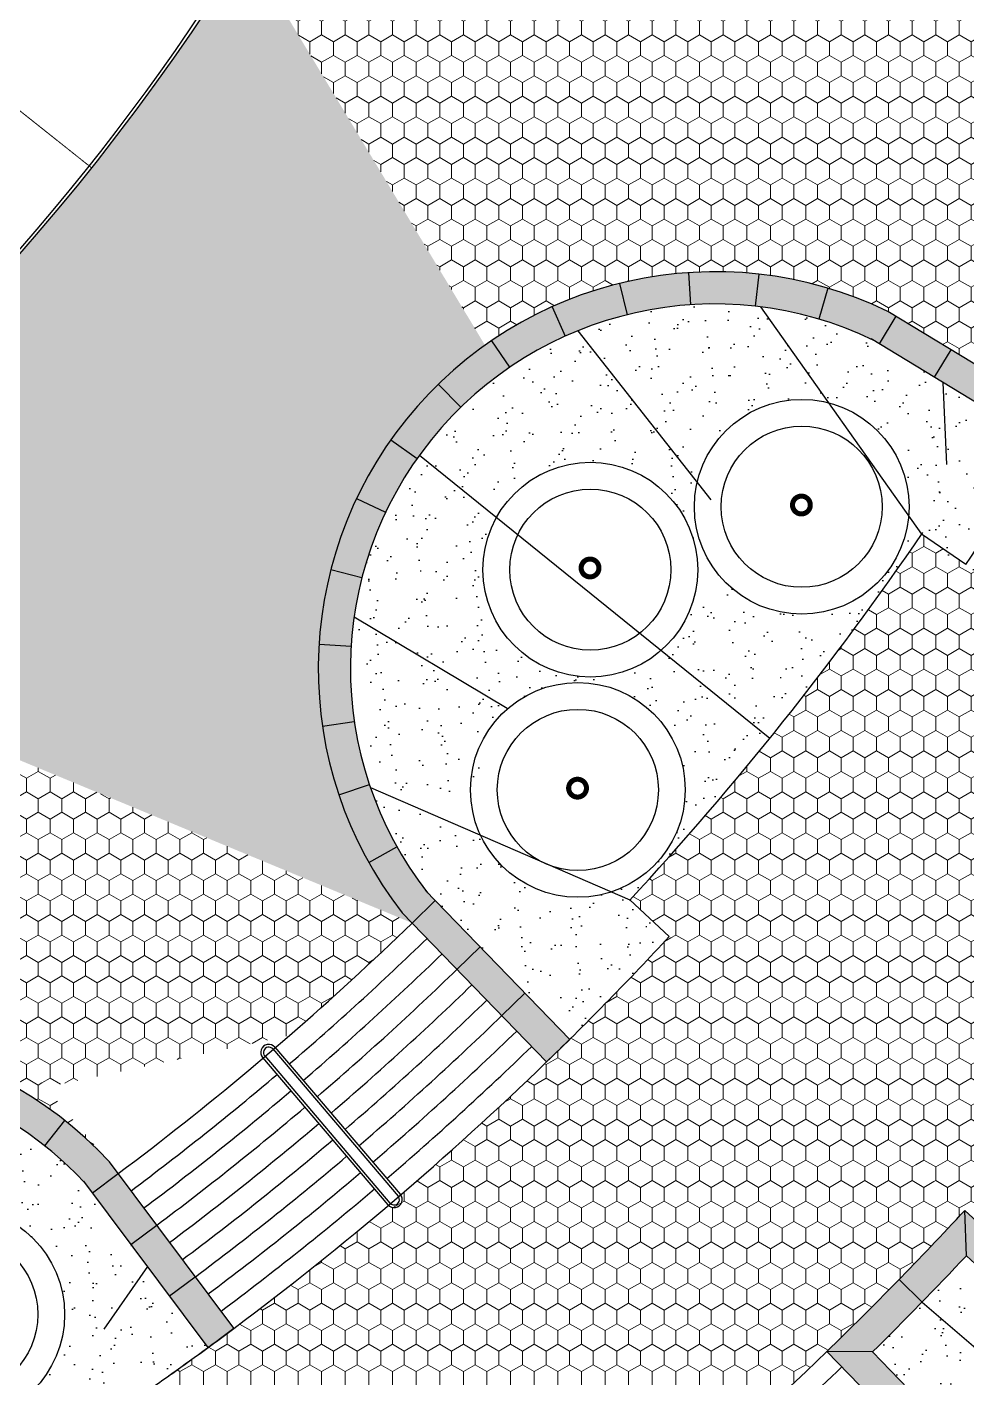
# Model space of a CAD drawing. Header units: millimetres. Extents: x -164772 to 106339, y -135449 to 107526.
# Drawn here: x -37824 to -20314, y -55873 to -30714 of the extents above; entities that cross this region are included whole.
import ezdxf

# ---------------------------------------------------------------- set-up
doc = ezdxf.new("R2010")
doc.units = ezdxf.units.MM
doc.linetypes.add('ACAD_дорога __ __ __ __ __ __ __ __ __ __ __ __ __', pattern=[7, 5, -2])
for name, color, linetype, lineweight in [('bord2', 251, 'Continuous', 25), ('paving', 250, 'Continuous', 25), ('pr road', 250, 'Continuous', 35)]:
    doc.layers.add(name, color=color, linetype=linetype, lineweight=lineweight)
for name, color, linetype, lineweight, true_color in [('graas', 7, 'Continuous', 25, 0x83f83f), ('hatch', 7, 'Continuous', 9, 0x4a4a4a), ('plants', 7, 'Continuous', 30, 0x3d5129)]:
    doc.layers.add(name, color=color, linetype=linetype, lineweight=lineweight, true_color=true_color)
doc.layers.add('project line', color=250, linetype='Continuous')
doc.linetypes.add('зигзаг', pattern='A,0.00254,-5.08,[131,ltypeshp.shx,S=5.08,R=0,X=-5.08,Y=0],-10.16,[131,ltypeshp.shx,S=5.08,R=180,X=5.08,Y=0],-5.08', length=20.32254)
pattern_1 = [(90, (0, 0), (-219.9704516, 381), [254, -508]), (210, (0, 0), (-219.9704530418713, -380.9999991675352), [254, -508]), (150, (0, 0), (-439.9409046418711, 8.324647552006501e-07), [-508, 254])]

# ---------------------------------------------------------------- blocks, each defined once
blk = doc.blocks.new('g')
at = {"layer": 'paving'}
for p, q in [((65188.61883484639, 38256.78896196653), (65186.46226076205, 38249.9190436686)), ((65188.71301069186, 38256.75929901265), (65186.55643660753, 38249.88938071473)), ((65189.09459143431, 38256.63931526812), (65186.93801734997, 38249.76939697019)), ((65189.19379935555, 38256.6083531251), (65187.03756597632, 38249.73879293008))]:
    blk.add_line(p, q, dxfattribs=at)
for centre, radius, start, end in [((65188.90370524368, 38256.69900217596), 0.2999999999999793, 342.5628405911341, 162.5628405911342), ((65188.90377183576, 38256.69921418957), 0.1999999999579101, 342.5628405911341, 162.5628405915319), ((65186.74835220768, 38249.82875698772), 0.3000000000074659, 162.4849921158291, 342.640689066705), ((65186.74719387096, 38249.82912082064), 0.1987859498012734, 162.510626534376, 342.6137944040104)]:
    blk.add_arc(centre, radius, start, end, dxfattribs=at)
blk = doc.blocks.new('Р')
at = {"layer": 'plants', "const_width": 0.1885352972114263}
blk.add_lwpolyline([(63573.59903664942, 42000.92048726147, 1), (63574.26256520773, 42000.92048726147, 1)], format="xyb", close=True, dxfattribs=at)
at = {"layer": 'plants'}
blk.add_circle((63573.86653953586, 42000.90911318984), 4, dxfattribs=at)
at = {"layer": 'plants', "linetype": 'зигзаг', "ltscale": 0.1}
blk.add_circle((63573.86653953586, 42000.90911318984), 3, dxfattribs=at)

msp = doc.modelspace()

# ---------------------------------------------------------------- hatches: boundary and pattern name
at = {"layer": 'graas'}
h = msp.add_hatch(dxfattribs=at)
h.set_pattern_fill('AR-SAND', color=256, scale=15, angle=90, style=0)
h.set_pattern_definition([(127.5, (20086128.24877036, -35166053.85882878), (-734.1198559940135, -24.00046943976064), [0, -579.1200000000001, 0, -647.7, 0, -619.125]), (97.5, (20086128.24877036, -35166053.85882878), (-1075.237650852531, 674.284924707004), [0, -312.42, 0, -521.9699999999999, 0, -200.0249999999999]), (57.49999999999998, (20086128.24877036, -35166522.48882877), (-2.155777017818464, 1186.488555362187), [0, -190.5, 0, -685.8000000000001, 0, -895.3500000000001]), (47.49999999999999, (20086128.24877036, -35166522.48882877), (-334.3939848858243, 1145.334678708446), [0, -95.24999999999999, 0, -449.5799999999999, 0, -514.35])])
edge = h.paths.add_edge_path()
edge.add_line((-117541.6754624641, -3284.361524216785), (-120764.0420367754, -3284.361524216785))
edge.add_arc((-120764.042036779, 2115.638475780885), 5399.999999997817, 180.0000000000386, 270.0000000000386, ccw=False)
edge.add_line((-126164.0420367767, 2115.638475777625), (-126161.4625406482, 42274.47373970476))
edge.add_arc((-112971.6932503138, -1539156.284458524), 1581485.761235097, 89.52214120869093, 90.4778587913089, ccw=False)
edge.add_line((-99781.92395997167, 42274.47373970416), (-98863.34911363844, 41616.53721116955))
edge.add_arc((189654151.5651501, 110768853.5518665), 219696899.5820207, 210.2649924978628, 210.2684874780101)
edge.add_arc((-69889.71343111133, -6882.399719036608), 43094.06331599062, 121.0371690920496, 169.3069759478685)
edge.add_arc((-117541.6754624632, 2115.638475781816), 5399.999999998709, 269.99999999999216, 349.30577403733963, ccw=False)
h.paths.add_polyline_path([(-122660.9038956559, 16963.29322928055), (-125910.9038956559, 16963.29322928055), (-125910.9038956559, 7903.293229282877), (-122660.9038956559, 7903.293229282877)], flags=16)
h.paths.add_polyline_path([(-126161.4625406473, 7098.456192089754), (-126161.4625406473, 4859.754372380252), (-126161.4625406473, 5142.812778507869), (-126161.4625406473, 7559.754372377458)], flags=16)
h = msp.add_hatch(dxfattribs=at)
h.set_pattern_fill('AR-SAND', color=256, scale=15, angle=90, style=0)
h.set_pattern_definition([(127.5, (20086131.42996069, -35164892.85989393), (-734.1198559940135, -24.00046943976064), [0, -579.1200000000001, 0, -647.7, 0, -619.125]), (97.5, (20086131.42996069, -35164892.85989393), (-1075.237650852531, 674.284924707004), [0, -312.42, 0, -521.9699999999999, 0, -200.0249999999999]), (57.49999999999998, (20086131.42996069, -35165361.48989393), (-2.155777017818464, 1186.488555362187), [0, -190.5, 0, -685.8000000000001, 0, -895.3500000000001]), (47.49999999999999, (20086131.42996069, -35165361.48989393), (-334.3939848858243, 1145.334678708446), [0, -95.24999999999999, 0, -449.5799999999999, 0, -514.35])])
edge = h.paths.add_edge_path()
edge.add_arc((-25007.79372540842, -42662.66534128455), 6790.074613447759, 424.4021587255425, 442.8036656994643)
edge.add_line((-24157.20271313869, -35926.07806091518), (-22889.66219818933, -37716.39225271474))
edge.add_arc((-23392.84928454532, -39652.05822496345), 1999.999999999395, 355.16873503555917, 435.42817008600616, ccw=False)
edge.add_line((-21399.95518483761, -39820.50141226915), (-21159.96194691456, -40159.47542906048))
edge.add_arc((-18494.73853886806, -37315.04278950901), 3897.975481675458, 226.8629681746698, 322.9971756805163)
edge.add_line((-15381.79254175889, -39661.05644565537), (-10825.14282827111, -30497.31563185956))
edge.add_line((-10825.14282827106, -30497.31563185943), (-13610.40532987864, -29382.72455824173))
edge.add_arc((-58960.39124513305, -12368.30258987374), 48436.67801812436, 326.94260653634956, 339.4348977854865, ccw=False)
edge.add_line((-18364.42084034513, -38789.48659674679), (-18875.78380238335, -38482.19583255232))
edge.add_line((-18875.78380238292, -38482.19583255234), (-22074.12996840312, -36539.04466255011))
edge = h.paths.add_edge_path()
edge.add_line((-27562.99252983629, -36371.71371803941), (-25339.8786086673, -39194.80904670143))
edge.add_arc((-23392.84928454812, -39652.05822496158), 1999.999999999984, 89.99999999994787, 166.7838909184818, ccw=False)
edge.add_arc((-23392.84928455464, -39652.05822496158), 2000, 435.4281700857409, 449.9999999997655, ccw=False)
edge.add_line((-22889.66219818945, -37716.3922527148), (-24157.20271313881, -35926.07806091524))
edge.add_arc((-25007.79372540376, -42662.66534128455), 6790.074613447184, 442.8036656995023, 472.1055372174199)
edge = h.paths.add_edge_path()
edge.add_arc((-25007.79372539724, -42662.66534128082), 6790.074613446269, 112.1055372174812, 144.145789231502)
edge.add_line((-30511.21706358603, -38685.55020379084), (-29074.68289940729, -39846.58610525752))
edge.add_arc((-27329.88580308509, -40824.17655767915), 1999.999999999859, 90, 150.738573991783, ccw=False)
edge.add_arc((-27329.88580308416, -40824.17655767915), 2000, -48.63025968546401, 90.00000000002609, ccw=False)
edge.add_line((-26008.05457088611, -42325.09700646573), (-23985.36444684034, -43959.8759836192))
edge.add_arc((-70011.51768606648, -6760.610104938927), 59179.32209744772, 321.0541571532555, 325.6396297599555)
edge.add_line((-21158.74634676034, -40161.19238104527), (-21399.95518483734, -39820.5014122688))
edge.add_arc((-23392.84928454532, -39652.05822496158), 2000.000000000181, 269.99999999997397, 355.16873503550727, ccw=False)
edge.add_arc((-23392.84928454812, -39652.05822496158), 2000, 166.7838909184818, 270.0000000000521, ccw=False)
edge.add_line((-25339.87860866756, -39194.80904670148), (-27562.99252983655, -36371.71371803946))
edge = h.paths.add_edge_path()
edge.add_arc((-27329.88580308416, -40824.17655767915), 2000.000000000102, 269.99999999997397, 311.36974031453593, ccw=False)
edge.add_arc((-27329.88580308509, -40824.17655767915), 2000, 150.738573991783, 270, ccw=False)
edge.add_line((-29074.68289940691, -39846.58610525769), (-30511.21706358565, -38685.55020379102))
edge.add_arc((-25007.7937254019, -42662.66534128967), 6790.074613447937, 144.1457892314173, 171.8652444659211)
edge.add_line((-31729.54664271864, -41701.85788153014), (-31426.1203391662, -44879.49054181683))
edge.add_line((-31426.12033916618, -44879.49054181665), (-29560.98506239329, -45002.84450223118))
edge.add_line((-29560.98506239316, -45002.84450223106), (-28866.2899462451, -43407.99331594125))
edge.add_arc((-27562.65547213404, -44924.74549013092), 2000.00000000007, 89.99999999997402, 130.6787542912967, ccw=False)
edge.add_arc((-27562.65547214289, -44924.74549013092), 2000, 288.27734842939736, 449.9999999997134, ccw=False)
edge.add_line((-26935.42130952309, -46823.84456738918), (-26592.47686594071, -46972.2882367173))
edge.add_arc((-70011.51768603714, -6760.610104910056), 59179.32209744618, 317.1963021409935, 321.0541571532181)
edge.add_line((-23985.36444683679, -43959.87598361955), (-26008.0545708862, -42325.09700646608))
edge = h.paths.add_edge_path()
edge.add_arc((-25007.79372540097, -42662.66534128827), 6790.07461344734, 199.0625390760476, 217.7133431271348)
edge.add_line((-30379.29340731892, -46816.2306078197), (-27714.77879828483, -49568.1412637536))
edge.add_arc((-70004.89767805653, -6753.46325213877), 60179.32209740699, 314.6468513543389, 317.1868625398641)
edge.add_line((-25858.90835163257, -47651.90374190263), (-26592.4768659442, -46972.28823671742))
edge.add_arc((-70011.51769465048, -6760.610114128753), 59179.32209749873, 317.1868704449566, 317.19630215320547, ccw=False)
edge.add_arc((-70011.51768352164, -6760.610102335881), 59179.32209734939, 317.1868704292589, 317.1963021375101)
edge.add_line((-26592.47686594053, -46972.28823671718), (-26935.42130952291, -46823.84456738907))
edge.add_arc((-27562.65547214289, -44924.74549013092), 2000.000000000076, 270.0000000002866, 288.27734842939736, ccw=False)
edge.add_arc((-27562.65547213032, -44924.74549013092), 2000, 204.9118570679756, 269.99999999992184, ccw=False)
edge.add_line((-29376.56919946129, -45767.19251505374), (-31425.51864495726, -44880.30375029148))
h = msp.add_hatch(dxfattribs=at)
h.set_pattern_fill('AR-SAND', color=256, scale=15, angle=90, style=0)
h.set_pattern_definition([(127.5, (20086122.63847815, -35164887.51693657), (-734.1198559940135, -24.00046943976064), [0, -579.1200000000001, 0, -647.7, 0, -619.125]), (97.5, (20086122.63847815, -35164887.51693657), (-1075.237650852531, 674.284924707004), [0, -312.42, 0, -521.9699999999999, 0, -200.0249999999999]), (57.49999999999998, (20086122.63847815, -35165356.14693657), (-2.155777017818464, 1186.488555362187), [0, -190.5, 0, -685.8000000000001, 0, -895.3500000000001]), (47.49999999999999, (20086122.63847815, -35165356.14693657), (-334.3939848858243, 1145.334678708446), [0, -95.24999999999999, 0, -449.5799999999999, 0, -514.35])])
h.paths.add_polyline_path([(-15338.27691769534, -49300.10936710141, -0.01820543024679545), (-18568.92074106335, -53155.88377086208), (-15675.10691238781, -55765.2438862463, 0.01820447439646876), (-12262.55105282161, -51691.8572202818)])
h.paths.add_polyline_path([(-16031.80524285025, -53178.51712993854), (-16007.59547942112, -53100.4634329476), (-16054.75538203427, -53170.58422496864, 0.06122196994060806)], flags=16)
h.paths.add_polyline_path([(-18568.92074106335, -53155.88377085463, -0.005495470037832889), (-19598.47944127796, -54272.60769026582), (-20332.54546775603, -53592.53126429064, -0.008120729253317404), (-22079.35707682398, -55384.19623118914), (-18678.89547742931, -58903.46923141317, 0.01488034864756462), (-15675.10691238408, -55765.2438862463)])
h.paths.add_polyline_path([(-19005.55747678484, -56272.82944378066), (-18981.34771336316, -56194.77574678273), (-19028.50761596886, -56264.89653881123, 0.06122196994060806)], flags=16)
h = msp.add_hatch(dxfattribs=at)
h.set_pattern_fill('AR-SAND', color=256, scale=15, angle=90, style=0)
h.set_pattern_definition([(127.5, (20086130.56260819, -35164895.6718968), (-734.1198559940135, -24.00046943976064), [0, -579.1200000000001, 0, -647.7, 0, -619.125]), (97.5, (20086130.56260819, -35164895.6718968), (-1075.237650852531, 674.284924707004), [0, -312.42, 0, -521.9699999999999, 0, -200.0249999999999]), (57.49999999999998, (20086130.56260819, -35165364.30189679), (-2.155777017818464, 1186.488555362187), [0, -190.5, 0, -685.8000000000001, 0, -895.3500000000001]), (47.49999999999999, (20086130.56260819, -35165364.30189679), (-334.3939848858243, 1145.334678708446), [0, -95.24999999999999, 0, -449.5799999999999, 0, -514.35])])
h.paths.add_polyline_path([(-38153.8071905801, -51092.43756789198), (-38157.10167572814, -52941.32035226743, -0.5914595477724826), (-38163.34786653732, -56446.71622611764), (-38163.67557420562, -56630.62753231912, 0.004873638680859286), (-37197.21739968219, -56000.65904070339), (-36640.73209462947, -56836.44595422498, 0.01108539019070727), (-34453.12727132653, -55308.95307519329), (-36748.18548446827, -52237.30182498223, 0.06704699228319744)])
h.paths.add_polyline_path([(-40989.21759208877, -50129.79323471939), (-40542.56190254287, -53282.88102118341, -0.1997918190617456), (-39123.57166689102, -52692.30172172371, -0.1267589492981833), (-38157.10167572814, -52941.32035226743), (-38153.8071905801, -51092.43756789896, 0.1116215780424984)])
h.paths.add_polyline_path([(-45242.39281150772, -51089.26284742165), (-44382.62806360031, -52629.68225188921, -0.1592691432930802), (-43201.47954338443, -52243.64884794732, -0.8233313079060017), (-42447.82749754636, -56096.21695568455), (-41152.88832215619, -58416.32770485427, 0.01471258878126428), (-38163.67557420562, -56630.62753231912), (-38163.34786653732, -56446.71622611764, -0.1258537973444451), (-39123.57166689102, -56692.30172172371, -0.6669558570269183), (-40542.56190254287, -53282.88102118341), (-40989.21759208877, -50129.79323472637, 0.164895360226303)])
h.paths.add_polyline_path([(-42447.82749755009, -56096.21695568455, -0.09689335740976351), (-43201.47954338443, -56243.64884794732, -0.7252249070640632), (-44382.62806360031, -52629.68225188921), (-45242.39281150772, -51089.26284742165, 0.1442140833930758), (-47817.25967141594, -53934.14546400584), (-45444.84785019633, -56062.52054445627, -0.06933039105722123), (-44898.13909137043, -55986.34733837792, -0.8146301358100408), (-44106.06051827761, -59822.81447232184), (-43974.18453473252, -59892.88494825126, 0.01345445741455004), (-41152.88832215619, -58416.32770485427)])
h.paths.add_polyline_path([(-47817.25967141594, -53934.14546400584, 0.1267208785460562), (-48480.48960249991, -57255.96436232138), (-46835.61928185568, -57490.19160528803, -0.2668842910651998), (-45444.84785019633, -56062.52054445627)])
h.paths.add_polyline_path([(-48461.85661837998, -57508.42259002473, 0.04525210411133693), (-48238.94193217185, -58714.545076739), (-46799.4703546849, -62267.78050607066, 0.01108678511274353), (-44359.73817719639, -61186.87925093058), (-44784.85087467012, -60282.1407169797, -0.0001986367407305428), (-44827.3997625674, -60302.15428625183, 0.003997645968499209), (-43974.18453473252, -59892.88494825126), (-44106.06051828134, -59822.81447232184, -0.1021529735089787), (-44898.13909137043, -59986.34733837792, -0.3605025664559246), (-46863.34818293647, -58357.76789034247)])
at = {"layer": 'hatch'}
h = msp.add_hatch(dxfattribs=at)
h.set_pattern_fill('HONEY', color=256, scale=80, angle=90, style=0)
h.set_pattern_definition(pattern_1)
h.paths.add_polyline_path([(-30324.02457527424, -22693.48291483983, -0.04381247630693499), (-33683.82284462432, -29344.36752216654), (-29292.44605588893, -36640.21506817728, -0.2738658361486715), (-21788.10366991748, -36010.31668307628), (-18562.94284012196, -37969.75906815562), (-19182.98864414011, -27152.34274773901)])
h = msp.add_hatch(dxfattribs=at)
h.set_pattern_fill('HONEY', color=256, scale=80, angle=90, style=0)
h.set_pattern_definition(pattern_1)
h.paths.add_polyline_path([(-45096.54687844057, -41409.10697431765), (-30648.53795257238, -47400.51932124556), (-30833.65264633465, -47209.33286777507, -0.4272978756730684), (-29292.44605588893, -36640.21506817728), (-33683.82284462432, -29344.36752216654, -3.298009730110763e-05), (-33686.78610629196, -29349.14259585129, 3.29800972898502e-05), (-33683.82284462758, -29344.36752216654), (-33769.17579141379, -29293.12727925783, -0.09851351512051934)])
h = msp.add_hatch(dxfattribs=at)
h.set_pattern_fill('HONEY', color=256, scale=80, angle=90, style=0)
h.set_pattern_definition(pattern_1)
edge = h.paths.add_edge_path()
edge.add_line((-20334.70781522737, -40722.54355109199), (-21158.93462412532, -40159.7744877001))
edge.add_arc((-70012.11938026155, -6759.796896447851), 59179.32209744677, 317.19630214100835, 325.64033894681404, ccw=False)
edge.add_line((-26593.07856015422, -46971.47502824427), (-25859.51004583896, -47651.09053342948))
edge.add_line((-25859.51004583881, -47651.09053342925), (-20354.3729419926, -52751.33197083809))
edge.add_line((-20354.37294199252, -52751.33197083832), (-19620.80442203475, -53430.94748126222))
edge.add_arc((-69875.99626883658, -6883.491133619989), 68499.99999995956, 317.1934710040467, 325.6663459035807)
edge.add_line((-13310.94642435553, -45518.25703281812), (-14136.80226056229, -44954.37569527004))
edge.add_line((-14136.80226056212, -44954.37569526998), (-14609.81565515893, -38475.4682913282))
edge.add_line((-14609.8156551591, -38475.46829132824), (-15669.10245215992, -39990.10610163186))
edge.add_arc((-18442.58595479819, -37549.20074516903), 3694.621726052469, 239.1942736092129, 318.6494301700969, ccw=False)
h = msp.add_hatch(dxfattribs=at)
h.set_pattern_fill('HONEY', color=256, scale=80, angle=90, style=0)
h.set_pattern_definition(pattern_1)
h.paths.add_polyline_path([(-53361.41857772161, -46042.22492574849), (-47430.94069444415, -52212.55697261445, -0.4455958248519475), (-36454.2988917048, -51673.93163926523), (-45096.5468784443, -41409.1069743102, -0.05590897077368859)])
h = msp.add_hatch(dxfattribs=at)
h.set_pattern_fill('HONEY', color=256, scale=80, angle=90, style=0)
h.set_pattern_definition(pattern_1)
h.paths.add_polyline_path([(-45096.5468784443, -41409.1069743102), (-37474.7478664278, -50461.89400493536), (-32932.87390942619, -49494.2004401404, 0.01369422871600385), (-30648.53795253931, -47400.51932126)])
h = msp.add_hatch(dxfattribs=at)
h.set_pattern_fill('HONEY', color=256, scale=80, angle=90, style=0)
h.set_pattern_definition(pattern_1)
edge = h.paths.add_edge_path()
edge.add_line((-27715.38049249471, -49567.32805527323), (-27713.2998386715, -49569.47695452296))
edge.add_line((-27713.29983867173, -49569.47695452296), (-28144.35345794692, -49986.84103694583))
edge.add_arc((-69848.27158837559, -6925.726952175102), 59945.61146281798, 303.6394957114903, 314.0827000929893, ccw=False)
edge.add_line((-36640.46643633469, -56832.82074288973), (-32536.64210825832, -62996.36655027307))
edge.add_arc((-64418.65008920737, -12892.41339472444), 59387.44441976625, 302.4692991756299, 314.3239052905802)
edge.add_arc((-69875.99626883751, -6883.491133613004), 67499.99999996203, 314.0740739535728, 317.1935758272541)
edge.add_line((-20354.37294199252, -52751.33197083832), (-25859.51004583873, -47651.09053342948))
edge.add_arc((-70005.49937214449, -6752.650043538264), 60179.32209740712, 314.6468513541751, 317.18686253969776, ccw=False)
at = {"layer": 'project line'}
h = msp.add_hatch(color=256, dxfattribs=at)
h.set_gradient(color1=(87, 85, 98), rotation=100.00000000000003, one_color=1, tint=1)
h.paths.add_polyline_path([(-26789.01502440757, -35489.50268403902), (-26644.4465567314, -36071.82558257082, -0.04413320721938407), (-25462.47246525138, -35886.97742601666), (-25502.59665281772, -35288.32055470064, 0.04413320721942885)])
h = msp.add_hatch(color=256, dxfattribs=at)
h.set_gradient(color1=(87, 85, 98), rotation=100.00000000000003, one_color=1, tint=1)
h.paths.add_polyline_path([(-25502.59665281772, -35288.32055470064), (-25462.47246525138, -35886.97742601666, -0.04444464942187327), (-24258.01138248973, -35913.36807689392), (-24191.70424333242, -35317.04319623201, 0.04444464942188785)])
h = msp.add_hatch(color=256, dxfattribs=at)
h.set_gradient(color1=(87, 85, 98), rotation=100.00000000000003, one_color=1, tint=1)
h.paths.add_polyline_path([(-24191.70424333242, -35317.04319623201), (-24258.01138248973, -35913.36807689392, -0.04451164214083044), (-23075.43206024104, -36152.72270503962), (-22904.62716020019, -35577.54822184188, 0.04451164214077359)])
h = msp.add_hatch(color=256, dxfattribs=at)
h.set_gradient(color1=(87, 85, 98), rotation=100.00000000000003, one_color=1, tint=1)
h.paths.add_polyline_path([(-28044.15439526764, -35924.09507025541), (-27797.68118888213, -36471.13342223405, -0.04502463475195594), (-26644.4465567314, -36071.82558257082), (-26789.01502440757, -35489.50268403902, 0.04502463475198518)])
h = msp.add_hatch(color=256, dxfattribs=at)
h.set_gradient(color1=(87, 85, 98), rotation=100.00000000000003, one_color=1, tint=1)
h.paths.add_polyline_path([(-22904.62716020019, -35577.54822184188), (-23075.43206024104, -36152.72270503962, -0.0395454454340303), (-22074.73166263689, -36538.23145406596), (-21951.15206349063, -36613.31208330388), (-21639.61312653384, -36100.53192499276), (-21788.10366992121, -36010.31668307069, 0.04057579671701362)])
h = msp.add_hatch(color=256, dxfattribs=at)
h.set_gradient(color1=(87, 85, 98), rotation=100.00000000000003, one_color=1, tint=1)
h.paths.add_polyline_path([(-29171.65067443511, -36556.07548479406), (-28833.63606923194, -37051.80336041698, -0.04380929549321368), (-27797.68118888213, -36471.13342223405), (-28044.15439526764, -35924.09507025541, 0.04380929549315306)])
h = msp.add_hatch(color=256, dxfattribs=at)
h.set_gradient(color1=(87, 85, 98), rotation=100.00000000000003, one_color=1, tint=1)
h.paths.add_polyline_path([(-21639.61312653384, -36100.53192499276), (-21951.15206349063, -36613.31208330388), (-20925.59174686371, -37236.38995721792), (-20614.05280990693, -36723.60979890493)])
h = msp.add_hatch(color=256, dxfattribs=at)
h.set_gradient(color1=(87, 85, 98), rotation=100.00000000000003, one_color=1, tint=1)
h.paths.add_polyline_path([(-30163.12310638958, -37366.38376188833), (-29744.61087561519, -37796.32272580448, -0.043398989297915), (-28833.63606923194, -37051.80336041698), (-29171.65067443511, -36556.07548479406, 0.04339898929790367)])
h = msp.add_hatch(color=256, dxfattribs=at)
h.set_gradient(color1=(87, 85, 98), rotation=100.00000000000003, one_color=1, tint=1)
h.paths.add_polyline_path([(-20614.05280990693, -36723.60979890493), (-20925.59174686371, -37236.38995721792), (-19900.03143023773, -37859.46783113149), (-19588.49249328001, -37346.6876728185)])
h = msp.add_hatch(color=256, dxfattribs=at)
h.set_gradient(color1=(87, 85, 98), rotation=100.00000000000003, one_color=1, tint=1)
h.paths.add_polyline_path([(-31048.73740073833, -38404.21528318287), (-30558.32216432205, -38749.89272805066, -0.0462530058745451), (-29744.61087561519, -37796.32272580448), (-30163.12310638958, -37366.38376188833, 0.046253005874659)])
h = msp.add_hatch(color=256, dxfattribs=at)
h.set_gradient(color1=(87, 85, 98), rotation=100.00000000000003, one_color=1, tint=1)
h.paths.add_polyline_path([(-31685.41113886963, -39494.72979904055), (-31143.30437525528, -39751.86839366188, -0.04279651554382184), (-30558.32216432205, -38749.89272805066), (-31048.73740073833, -38404.21528318287, 0.04279651554381418)])
h = msp.add_hatch(color=256, dxfattribs=at)
h.set_gradient(color1=(87, 85, 98), rotation=100.00000000000003, one_color=1, tint=1)
h.paths.add_polyline_path([(-32165.087663363, -40819.31070301677), (-31584.0359729736, -40968.90660234257, -0.04776589074277587), (-31143.30437525528, -39751.86839366188), (-31685.41113886963, -39494.72979904055, 0.04776589074270831)])
h = msp.add_hatch(color=256, dxfattribs=at)
h.set_gradient(color1=(87, 85, 98), rotation=100.00000000000003, one_color=1, tint=1)
h.paths.add_polyline_path([(-32165.087663363, -40819.31070301677, 0.04760725264670961), (-32384.40817300397, -42206.17828662969), (-31785.54985512075, -42243.17443646626, -0.04760725264665479), (-31584.0359729736, -40968.90660234257)])
h = msp.add_hatch(color=256, dxfattribs=at)
h.set_gradient(color1=(87, 85, 98), rotation=129.99999999999997, one_color=1, tint=1)
h.paths.add_polyline_path([(-32384.40817300397, -42206.17828662969, 0.05189870644175738), (-32320.15859968568, -43734.84886664334), (-31726.51670328741, -43647.73228474609, -0.05189870644185632), (-31785.54985512075, -42243.17443646626)])
h = msp.add_hatch(color=256, dxfattribs=at)
h.set_gradient(color1=(87, 85, 98), rotation=129.99999999999997, one_color=1, tint=1)
h.paths.add_polyline_path([(-32320.15859968568, -43734.84886664334, 0.04461221299231936), (-32013.86718649351, -45014.84344510404), (-31445.0930833903, -44823.80413072366, -0.04461221299226751), (-31726.51670328741, -43647.73228474609)])
h = msp.add_hatch(color=256, dxfattribs=at)
h.set_gradient(color1=(87, 85, 98), rotation=129.99999999999997, one_color=1, tint=1, name='INVCURVED')
h.paths.add_polyline_path([(-32013.86718649351, -45014.84344510404, 0.04672788250208938), (-31455.09778757094, -46274.77773006116), (-30931.69016003077, -45981.44437799831, -0.04672788250204501), (-31445.0930833903, -44823.80413072366)])
h = msp.add_hatch(color=256, dxfattribs=at)
h.set_gradient(color1=(87, 85, 98), rotation=129.99999999999997, one_color=1, tint=1, name='HEMISPHERICAL')
h.paths.add_polyline_path([(-30931.69016003077, -45981.44437799831), (-31455.09778757094, -46274.77773006116, 0.03802180425113114), (-30833.65264633465, -47209.33286776948), (-30648.53795255049, -47400.51932126931), (-30217.48433326864, -46983.15523883556), (-30379.89510152236, -46815.41739935191, -0.03686828618850816)])
h = msp.add_hatch(color=256, dxfattribs=at)
h.set_gradient(color1=(87, 85, 98), rotation=90.00000000000003, one_color=1, tint=1)
h.paths.add_polyline_path([(-30217.48433326864, -46983.15523883556), (-30648.53795255049, -47400.51932126931), (-29813.80978768439, -48262.62655983023), (-29382.756168403, -47845.26247739648)])
h = msp.add_hatch(color=256, dxfattribs=at)
h.set_gradient(color1=(87, 85, 98), rotation=90.00000000000003, one_color=1, tint=1)
h.paths.add_polyline_path([(-29382.756168403, -47845.26247739648), (-29813.80978768439, -48262.62655983023), (-28979.08162281782, -49124.73379838975), (-28548.02800353737, -48707.36971595786)])
h = msp.add_hatch(color=256, dxfattribs=at)
h.set_gradient(color1=(87, 85, 98), rotation=90.00000000000003, one_color=1, tint=1)
h.paths.add_polyline_path([(-28548.02800353737, -48707.36971595786), (-28979.08162281782, -49124.73379838975), (-28144.35345795219, -49986.84103695299, 0.002492596969572138), (-27715.38049249192, -49567.32805527696)])
h = msp.add_hatch(color=256, dxfattribs=at)
h.set_gradient(color1=(87, 85, 98), rotation=90.00000000000003, one_color=1, tint=1)
h.paths.add_polyline_path([(-38332.52302183098, -50300.83952918412), (-38605.96317197083, -50834.90926647601, -0.04878037887148217), (-37493.67020308114, -51548.92112818589), (-37121.94309449968, -51077.94452925022, 0.04878037887153905)])
h = msp.add_hatch(color=256, dxfattribs=at)
h.set_gradient(color1=(87, 85, 98), rotation=90.00000000000003, one_color=1, tint=1)
h.paths.add_polyline_path([(-37121.94309449968, -51077.94452925022), (-37493.67020308114, -51548.92112818589, -0.03732839030446681), (-36747.91982615347, -52233.67661366514), (-36605.85193400764, -52423.81689682971), (-36125.20074712512, -52064.68678594004), (-36286.92048471401, -51848.24494089135, 0.03848878354726721)])
h = msp.add_hatch(color=256, dxfattribs=at)
h.set_gradient(color1=(87, 85, 98), rotation=90.00000000000003, one_color=1, tint=1)
h.paths.add_polyline_path([(-36125.20074712512, -52064.68678594004), (-36605.85193400764, -52423.81689682971), (-35887.5917122241, -53385.11927059382), (-35406.94052534158, -53025.98915970181)])
h = msp.add_hatch(color=256, dxfattribs=at)
h.set_gradient(color1=(87, 85, 98), rotation=129.99999999999997, one_color=1, tint=1, name='INVCURVED')
h.paths.add_polyline_path([(-21579.70825453409, -54039.81164353569), (-21150.47344059198, -54458.91495959969, 0.003874219006763811), (-20324.35567941311, -53597.06101318118), (-20354.37294199624, -52751.33197084531, -0.006585827532181777)])
h = msp.add_hatch(color=256, dxfattribs=at)
h.set_gradient(color1=(87, 85, 98), rotation=45, one_color=1, tint=1, name='INVCURVED')
h.paths.add_polyline_path([(-20354.37294199624, -52751.33197084717), (-20324.35567941311, -53597.06101318118), (-19590.28965293504, -54277.13743915079), (-19620.80442203841, -53430.94748125454)])
h = msp.add_hatch(color=256, dxfattribs=at)
h.set_gradient(color1=(87, 85, 98), rotation=90.00000000000003, one_color=1, tint=1)
h.paths.add_polyline_path([(-35406.94052534158, -53025.98915970181), (-35887.5917122241, -53385.11927059382), (-35169.33149044056, -54346.42164435746), (-34688.68030355805, -53987.29153346592)])
h = msp.add_hatch(color=256, dxfattribs=at)
h.set_gradient(color1=(87, 85, 98), rotation=90.00000000000003, one_color=1, tint=1)
h.paths.add_polyline_path([(-34688.68030355805, -53987.29153346592), (-35169.33149044056, -54346.42164435746), (-34452.86161303035, -55305.32786385105, 0.002492596969572141), (-33970.42008177265, -54948.59390723142)])
h = msp.add_hatch(color=256, dxfattribs=at)
h.set_gradient(color1=(87, 85, 98), rotation=129.99999999999997, one_color=1, tint=1, name='INVCURVED')
h.paths.add_polyline_path([(-22923.82132868822, -55378.26681496571), (-22073.46050333771, -55386.35264077732), (-22071.16728847827, -55388.7259800727, 0.004246376649208886), (-21150.47344059198, -54458.91495959969), (-21579.70825453409, -54039.81164353569, -0.007025777958429189)])
h = msp.add_hatch(color=256, dxfattribs=at)
h.set_gradient(color1=(87, 85, 98), rotation=45, one_color=1, tint=1, name='INVCURVED')
h.paths.add_polyline_path([(-22073.46050333771, -55386.35264077732), (-22923.82132868636, -55378.26681496571), (-21604.28777984184, -56740.96865563882), (-21170.01865786108, -56321.36055106479)])

# ---------------------------------------------------------------- linework, layer by layer
at = {"layer": 'paving'}
for p, q in [((-18562.9428401173, -37969.75906815748), (-21788.10366991655, -36010.31668307255)), ((-18363.58613332434, -38792.93322898629), (-22099.64260687333, -36523.09684138554)), ((-20334.70781522737, -40722.54355109199), (-21160.56364111676, -40158.66222059443)), ((-27713.29983867359, -49569.47695451551), (-30402.59902705419, -46791.96878533759)), ((-25859.51004583881, -47651.09053342552), (-26593.07856015422, -46971.47502824753)), ((-28144.35345795405, -49986.84103694926), (-30833.65264633465, -47209.33286776948)), ((-33693.88856743024, -50142.58677743464), (-32932.59720024261, -49494.17683438207)), ((-33970.42008177404, -54948.59390722956), (-36286.92048471215, -51848.24494089135)), ((-34451.07126865609, -55307.72401812156), (-36767.57167159327, -52207.37505178522)), ((-20354.37294199811, -52751.33197084531), (-19620.80442203469, -53430.94748125826)), ((-20324.35567941311, -53597.06101318118), (-19590.28965293504, -54277.13743915079)), ((-19100.02890032976, -59327.15389331146), (-22923.82132868636, -55378.26681496571)), ((-18668.99248339449, -58909.77204502835), (-22073.46050333771, -55386.35264077732))]:
    msp.add_line(p, q, dxfattribs=at)
for centre, radius, start, end in [((-69881.46312227965, -6884.363285382702), 42441.50304751814, 195.2527618117758, 164.7472381882243), ((-69881.46312227965, -6884.363285382702), 42500, 277.1697971158388, 328.1791501602475), ((-25008.39541961093, -42661.85213281303), 7390.074613446566, 64.16639798823806, 217.9773398064827), ((-25008.39541961093, -42661.85213281303), 6790.074613446566, 64.16639798823806, 217.9773398064827), ((-70033.93751027787, -6788.233832745771), 60179.32209939149, 325.6749936628499, 328.2209391317131), ((-70012.11938027552, -6759.796896466012), 59179.32209744686, 317.1868704327861, 325.674987555428), ((-69881.46180604052, -6884.365332415286), 75000, 311.2195411596878, 331.6494639017604), ((-70005.49937230421, -6752.650043647229), 56579.32209744687, 310.9373015221572, 314.0755913917961), ((-70005.49937230421, -6752.650043647229), 56979.32209744687, 310.5836579530776, 314.0755913917961), ((-70005.49937230421, -6752.650043647229), 60179.32209744686, 314.0755913917961, 317.1868625400577), ((-70005.49937230421, -6752.650043647229), 57379.32209744686, 310.5825074534412, 314.0755913917961), ((-70005.49937230421, -6752.650043647229), 57779.32209744686, 310.581372883127, 314.0755913917961), ((-70005.49937230421, -6752.650043647229), 58179.32209744686, 310.5802539140395, 314.0755913917961), ((-70005.49937230421, -6752.650043647229), 58579.32209744686, 310.5791502264928, 314.0755913917961), ((-70005.49937230421, -6752.650043647229), 58979.32209744686, 310.5780615093931, 314.0755913917961), ((-41700.42820825827, -56878.8648747983), 7390.074613446567, 42.90044368806261, 195.9187652891471), ((-70005.49937230421, -6752.650043647229), 59379.32209744686, 310.5769874604632, 314.0755913917961), ((-70005.49937230421, -6752.650043647229), 59779.32209744686, 310.5759277848422, 314.0755913917961), ((-70005.49937230421, -6752.650043647229), 60179.32209744686, 306.784681276972, 314.0755913917961), ((-41700.42820825827, -56878.8648747983), 6790.074613446567, 42.90044368806261, 195.6531797820032), ((-70005.49937230421, -6752.650043647229), 56579.32209744687, 306.784681276972, 309.924854276086), ((-70005.49937230421, -6752.650043647229), 56979.32209744687, 306.784681276972, 310.2806395488133), ((-70005.49937230421, -6752.650043647229), 57379.32209744686, 306.784681276972, 310.2815893583335), ((-70005.49937230421, -6752.650043647229), 57779.32209744686, 306.784681276972, 310.2825260171459), ((-70005.49937230421, -6752.650043647229), 58179.32209744686, 306.784681276972, 310.283449796062), ((-70005.49937230421, -6752.650043647229), 58579.32209744686, 306.784681276972, 310.2843609594302), ((-70005.49937230421, -6752.650043647229), 58979.32209744686, 306.784681276972, 310.2852597635941), ((-70005.49937230421, -6752.650043647229), 59379.32209744686, 306.784681276972, 310.2861464585204), ((-70005.49937230421, -6752.650043647229), 59779.32209744686, 306.784681276972, 310.2870212868069), ((-69875.99626886545, -6883.491133591118), 67499.99999999927, 314.0740739536827, 317.1935758271661), ((-76351.26917519027, -720.1238683634001), 77038.8571934991, 314.7956898239249, 316.6567829652222), ((-69990.76444550723, -6739.82292075777), 60179.32209744686, 303.6543925047068, 306.7661326964108), ((-70005.49937230421, -6752.650043647229), 60179.32209744686, 305.3508253457341, 306.784681276972), ((-69875.99626886545, -6883.491133591118), 67499.99999999927, 306.7615913533833, 314.0740739536827), ((-69875.99626886545, -6883.491133591118), 67899.99999999929, 310.5458555423533, 314.0740739536827)]:
    msp.add_arc(centre, radius, start, end, dxfattribs=at)
at = {"layer": 'pr road', "linetype": 'ACAD_дорога __ __ __ __ __ __ __ __ __ __ __ __ __', "lineweight": 18, "ltscale": 0.2}
msp.add_line((-36618.44832787783, -33338.50940253302), (-40577.70469390022, -30190.0684330179), dxfattribs=at)
msp.add_arc((-69881.46312227965, -6884.363285382702), 37441.50304751814, 279.8499036687106, 335.372396402654, dxfattribs=at)
at = {"layer": 'project line'}
for p, q in [((-25502.59665281772, -35288.32055470064), (-25462.47246525138, -35886.97742601666)), ((-24191.70424333242, -35317.04319623201), (-24258.01138248973, -35913.36807689392)), ((-26789.01502440757, -35489.50268403902), (-26644.4465567314, -36071.82558257082)), ((-22904.62716020019, -35577.54822184188), (-23075.43206024104, -36152.72270503962)), ((-28044.15439526764, -35924.09507025541), (-27797.68118888213, -36471.13342223405)), ((-24157.80440734866, -35925.26485244553), (-21160.56364111676, -40158.66222059443)), ((-21639.61313079045, -36100.5319319977), (-21951.1520634897, -36613.31208330249)), ((-27563.59422404253, -36370.90050957022), (-25083.41333851245, -39520.44089321881)), ((-29171.65067443604, -36556.07548479406), (-28833.63606923194, -37051.80336041698)), ((-20614.052814164, -36723.60980591127), (-20925.59174686371, -37236.38995721606)), ((-30163.12310638958, -37366.38376188833), (-29744.61087561426, -37796.32272580448)), ((-20764.81222810809, -37334.07135058982), (-20695.72387349958, -38860.12086418872)), ((-31048.73740073739, -38404.21528318287), (-30558.32216432298, -38749.89272805066)), ((-30511.81875779926, -38684.73699532165), (-23985.96614104676, -43959.06277514245)), ((-31685.41113886963, -39494.72979904055), (-31143.30437525668, -39751.86839366188)), ((-32165.087663363, -40819.31070301677), (-31584.03597297174, -40968.90660234257)), ((-31730.14833692861, -41701.04467305676), (-28878.56328358062, -43400.22529830127)), ((-32384.40817300397, -42206.17828662969), (-31785.54985511982, -42243.17443646626)), ((-32320.15859968522, -43734.84886664334), (-31726.51670328741, -43647.73228474609)), ((-32013.86718649351, -45014.84344510404), (-31445.0930833903, -44823.80413072366)), ((-31426.12033916711, -44879.49054181478), (-26593.07856015422, -46971.47502824753)), ((-31455.09778757141, -46274.77773006116), (-30931.69016003077, -45981.44437799831)), ((-30648.53795254025, -47400.51932125814), (-30217.48433326538, -46983.15523883184)), ((-29813.80978767647, -48262.62655982138), (-29382.75616840114, -47845.26247739462)), ((-28979.08162281177, -49124.73379838462), (-28548.02800353643, -48707.36971595786)), ((-28144.3534579466, -49986.84103694554), (-27713.29983867173, -49569.47695451924)), ((-37493.67020308114, -51548.92112818589), (-37121.94309450014, -51077.94452925022)), ((-36605.85193400158, -52423.81689682645), (-36125.20074712046, -52064.68678593631)), ((-20324.35567941311, -53597.06101318118), (-20354.37294199624, -52751.33197084531)), ((-35887.59171221898, -53385.11927059009), (-35406.94052533786, -53025.98915969995)), ((-35579.60015054959, -53797.32784119244), (-36390.97296264841, -54965.01188950842)), ((-35169.33149043684, -54346.42164435373), (-34688.68030355618, -53987.29153346406)), ((-21150.47344059198, -54458.91495959969), (-21579.70825453409, -54039.81164353569)), ((-21150.47344059198, -54458.91495959969), (-19666.13944107135, -55733.94797839546)), ((-34451.07126865516, -55307.7240181197), (-33970.42008177404, -54948.59390722956)), ((-22073.46050333771, -55386.35264077732), (-22923.82132868636, -55378.26681496571))]:
    msp.add_line(p, q, dxfattribs=at)

# ---------------------------------------------------------------- block references
at = {"layer": 'bord2', "xscale": 500.0000000000001, "yscale": 500.0000000000001, "zscale": 500.0000000000001, "rotation": 57.84477126185212}
msp.add_blockref('g', (-1186334.211403631, -37824969.29290602), dxfattribs=at)
at = {"layer": 'graas', "xscale": 500, "yscale": 500, "zscale": 500, "rotation": 90}
for p in [(20977061.70731037, -31826581.70278156), (20973124.67079183, -31827753.82111428), (20972891.90112278, -31831854.39004673), (20961330.98492803, -31841621.94627833)]:
    msp.add_blockref('Р', p, dxfattribs=at)

doc.saveas('drawing.dxf')
